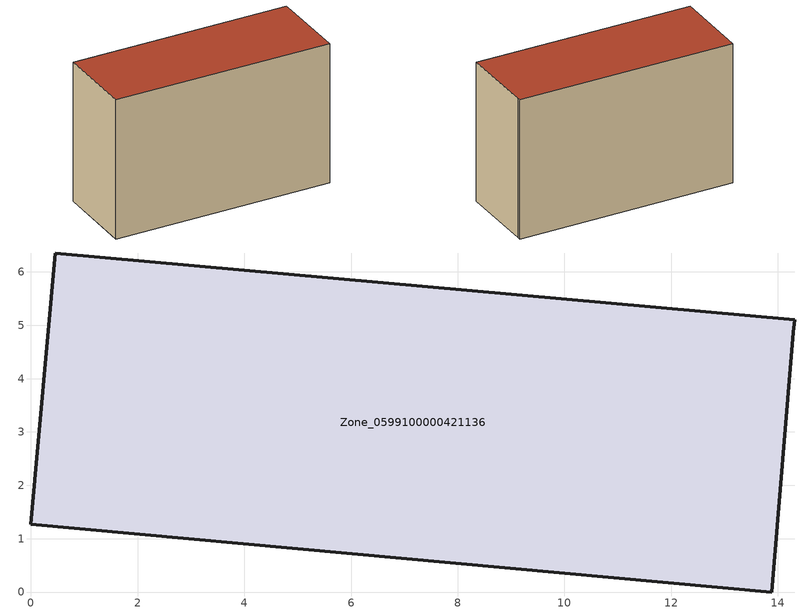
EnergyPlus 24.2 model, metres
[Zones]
Zone_0599100000421136
 floor ground (C_G): 0.46,6.36 14.31,5.1 14.29,4.87 13.89,0 0,1.27 z0
 wall outside (C_F): 0,1.27 13.89,0 14.29,4.87 14.31,5.1 0.46,6.36 0,1.27 z0:9.09
 roof outside (C_R): 14.31,5.1 0.46,6.36 0,1.27 13.89,0 14.29,4.87 z9.09
[BUILDING]
Pand.0599100000421136: North Axis=0; Terrain=City; Loads Convergence Tolerance Value=0.04; Temperature Convergence Tolerance Value=0.4; Solar Distribution=FullExterior; Maximum Number of Warmup Days=25; Minimum Number of Warmup Days=1
[Site:Location]
Rotterdam.The.Hague.AP_ZH_NLD Design_Conditions: Latitude=51.96; Longitude=4.45; Time Zone=1; Elevation=-4.5
[SITE:GROUNDTEMPERATURE:BUILDINGSURFACE]
18, 18, 18, 18, 18, 18, 18, 18, 18, 18, 18, 18
[MATERIAL] Thermal Absorptance=0.9; Solar Absorptance=0.7; Visible Absorptance=0.7
Name | Roughness | Thickness | Conductivity | Density | Specific Heat
G.TI.2006-2014 | MediumSmooth | 0.15 | 0.06 | 540 | 1210
F.TI.2006-2014 | Rough | 0.3 | 0.12 | 1920 | 840
R.TI.2006-2014 | MediumRough | 0.2 | 0.08 | 1500 | 1000
[CONSTRUCTION]
C_G: G.TI.2006-2014
C_F: F.TI.2006-2014
C_R: R.TI.2006-2014
[ZONE]
Zone_0599100000421136: Type=1; Multiplier=1; Ceiling Height=Autocalculate; Volume=Autocalculate; Floor Area=autocalculate; Part of Total Floor Area=Yes
[ZONEINFILTRATION:DESIGNFLOWRATE]
Infil_Zone_0599100000421136: Zone or ZoneList or Space or SpaceList=Zone_0599100000421136; Schedule=AlwaysOn; Design Flow Rate Calculation Method=Flow/Area; Flow Rate per Floor Area=0.0015; Constant Term Coefficient=1; Temperature Term Coefficient=0; Velocity Term Coefficient=0; Velocity Squared Term Coefficient=0
[HVACTEMPLATE:ZONE:IDEALLOADSAIRSYSTEM]
Zone_0599100000421136: Maximum Heating Supply Air Temperature=50; Minimum Cooling Supply Air Temperature=13; Maximum Heating Supply Air Humidity Ratio=0.0156; Minimum Cooling Supply Air Humidity Ratio=0.0077; Heating Limit=NoLimit; Cooling Limit=NoLimit; Dehumidification Control Type=ConstantSensibleHeatRatio; Cooling Sensible Heat Ratio=0.7; Dehumidification Setpoint=60; Humidification Control Type=None; Humidification Setpoint=30; Outdoor Air Method=None; Outdoor Air Flow Rate per Person=0.00944; Outdoor Air Flow Rate per Zone Floor Area=0; Outdoor Air Flow Rate per Zone=0; Demand Controlled Ventilation Type=None; Outdoor Air Economizer Type=NoEconomizer; Heat Recovery Type=None; Sensible Heat Recovery Effectiveness=0.7; Latent Heat Recovery Effectiveness=0.65
[ZONECONTROL:THERMOSTAT]
ThermostatControl_Zone_0599100000421136: Zone or ZoneList=Zone_0599100000421136; Control Type Schedule=DualSetpointControlType; Control 1=Thermostat_Zone_0599100000421136; Temperature Difference Between Cutout And Setpoint=0
[THERMOSTATSETPOINT:DUALSETPOINT]
Thermostat_Zone_0599100000421136: Heating Setpoint Temperature Schedule=HeatingSetpoint_Zone_0599100000421136; Cooling Setpoint Temperature Schedule=CoolingSetpoint_Zone_0599100000421136
[SCHEDULE:COMPACT]
HeatingSetpoint_Zone_0599100000421136: Through: 12/31, For: AllDays, Until: 24:00, 21
CoolingSetpoint_Zone_0599100000421136: Through: 12/31, For: AllDays, Until: 24:00, 24
DualSetpointControlType: Through: 12/31, For: AllDays, Until: 24:00, 4
AlwaysOn: Through: 12/31, For: AllDays, Until: 24:00, 1
